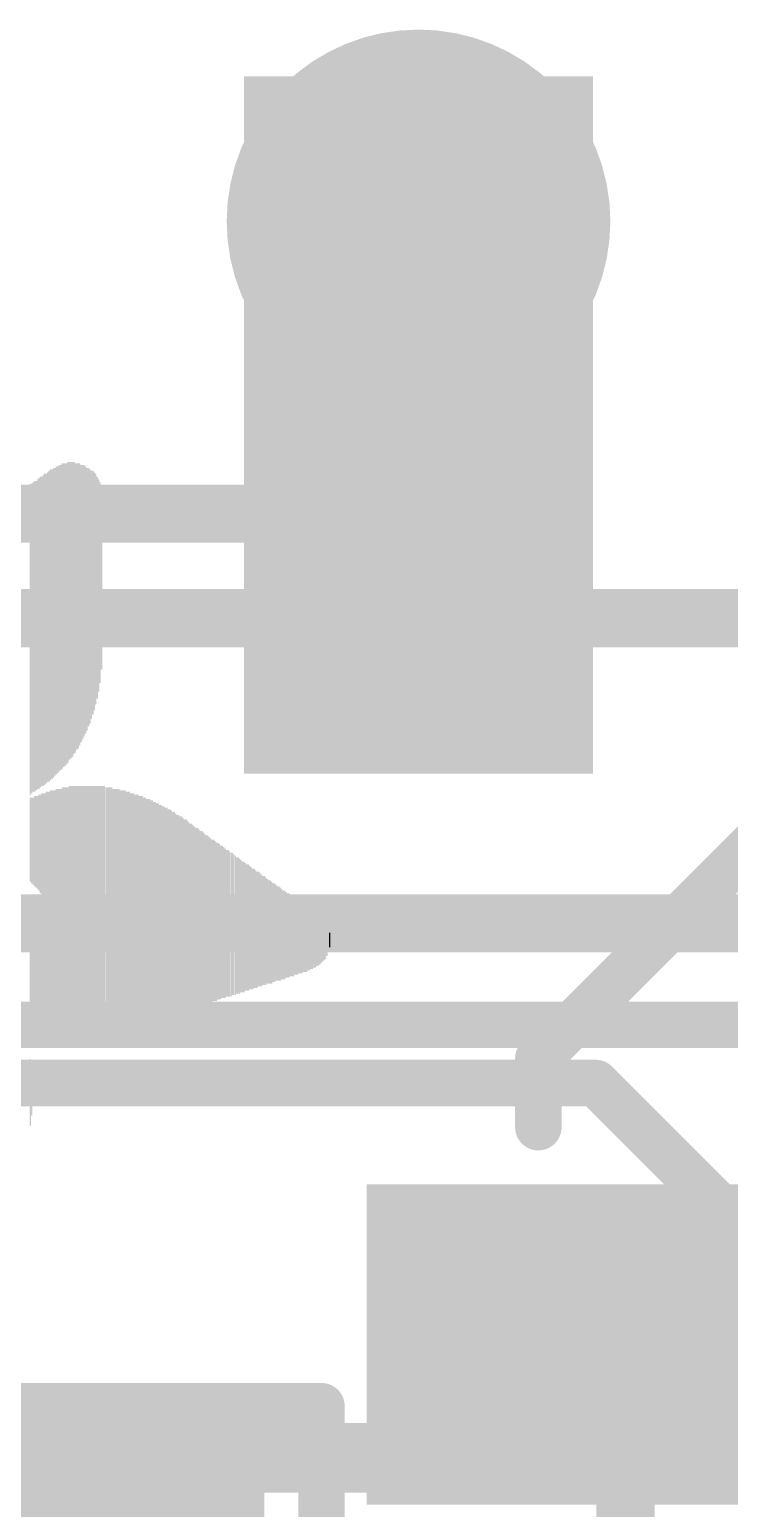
# Model space of a CAD drawing. Extents: x -0.1 to 65.1, y -0.2 to 30.7.
# Drawn here: x 42.23 to 45.29, y 19.6 to 26.07 of the extents above; entities that cross this region are included whole.
import ezdxf

# ---------------------------------------------------------------- set-up
doc = ezdxf.new("R2010")
doc.units = 0
for name, color, linetype in [('1', 12, 'CONTINUOUS'), ('16', 5, 'CONTINUOUS'), ('17', 110, 'CONTINUOUS'), ('21', 40, 'CONTINUOUS')]:
    doc.layers.add(name, color=color, linetype=linetype)

# ---------------------------------------------------------------- blocks, each defined once
blk = doc.blocks.new('RECT')
blk.add_solid([(-0.5, -0.5), (0.5, -0.5), (-0.5, 0.5), (0.5, 0.5)])
blk = doc.blocks.new('ROUNDP')
at = {"const_width": 0.5}
blk.add_lwpolyline([(0, -0.25, 1), (0, 0.25, 1), (0, -0.25)], format="xyb", dxfattribs=at)

msp = doc.modelspace()

# ---------------------------------------------------------------- linework, layer by layer
at = {"layer": '1'}
for points, const_width in [([(43.93, 25.23), (43.93, 24.372)], 0.254), ([(43.93, 24.372), (43.5102, 23.9522)], 0.254), ([(43.5102, 23.9522), (5.4621, 23.9522)], 0.254), ([(5.6515, 23.495), (46.101, 23.495)], 0.254), ([(35.0535, 22.1615), (58.355, 22.1615)], 0.254), ([(57.467, 21.717), (36.0073, 21.717)], 0.2032), ([(44.8343, 20.1508), (45.0035, 20.32)], 0.254), ([(44.8343, 18.5706), (44.8343, 20.1508)], 0.254)]:
    msp.add_lwpolyline(points, dxfattribs=dict(at, const_width=const_width))
at = {"layer": '1', "const_width": 0.127}
for points in [[(43.9935, 25.23, 1), (43.8665, 25.23)], [(43.9749, 24.3271, 1), (43.8851, 24.4169)], [(43.8665, 24.372, 1), (43.9935, 24.372)], [(43.4653, 23.9971, 1), (43.5551, 23.9073)], [(43.5102, 23.8887, 1), (43.5102, 24.0157)], [(45.0484, 20.2751, 1), (44.9586, 20.3649)], [(44.8978, 20.1508, 1), (44.7708, 20.1508)], [(44.7894, 20.1957, 1), (44.8792, 20.1059)]]:
    msp.add_lwpolyline(points, format="xyb", dxfattribs=at)
at = {"layer": '16'}
for points, const_width in [([(43.9296, 25.2296), (43.93, 25.23)], 0.4064), ([(43.9296, 24.3394), (43.9296, 25.2296)], 0.4064), ([(33.147, 21.463), (44.704, 21.463)], 0.2032), ([(44.704, 21.463), (46.4439, 19.7231)], 0.2032), ([(34.584, 19.8247), (45.6322, 19.8247)], 0.3048)]:
    msp.add_lwpolyline(points, dxfattribs=dict(at, const_width=const_width))
for points, const_width in [([(44.0312, 25.2296, 1), (43.828, 25.2296)], 0.2032), ([(44.0018, 25.1582, 1), (43.8582, 25.3018)], 0.2032), ([(43.8578, 25.3014, 1), (44.0014, 25.1578)], 0.2032), ([(43.828, 24.3394, 1), (44.0312, 24.3394)], 0.2032), ([(44.7399, 21.4989, 1), (44.6681, 21.4271)], 0.1016), ([(44.704, 21.4122, 1), (44.704, 21.5138)], 0.1016)]:
    msp.add_lwpolyline(points, format="xyb", dxfattribs=dict(at, const_width=const_width))
at = {"layer": '21', "const_width": 0.2032}
for points in [[(44.4535, 21.57), (45.8035, 22.92)], [(44.4535, 21.27), (44.4535, 21.57)], [(39.806, 20.05), (43.506, 20.05)], [(43.506, 20.05), (43.506, 18.05)]]:
    msp.add_lwpolyline(points, dxfattribs=at)
at = {"layer": '21', "const_width": 0.1016}
for points in [[(44.5043, 21.57, 1), (44.4027, 21.57)], [(44.4176, 21.6059, 1), (44.4894, 21.5341)], [(44.4027, 21.27, 1), (44.5043, 21.27)], [(43.5568, 20.05, 1), (43.4552, 20.05)], [(43.506, 19.9992, 1), (43.506, 20.1008)]]:
    msp.add_lwpolyline(points, format="xyb", dxfattribs=at)

# ---------------------------------------------------------------- block references
at = {"layer": '1', "xscale": 2.6, "yscale": 1.4, "rotation": 180}
msp.add_blockref('RECT', (45.0035, 20.32), dxfattribs=at)
at = {"layer": '1', "xscale": 1.3, "yscale": 1.5}
msp.add_blockref('RECT', (42.606, 19.05), dxfattribs=at)
at = {"layer": '16', "xscale": 3.048, "yscale": 1.524, "rotation": 90}
msp.add_blockref('RECT', (43.9296, 24.3394), dxfattribs=at)
at = {"layer": '17', "xscale": 1.6764, "yscale": 1.6764}
msp.add_blockref('ROUNDP', (43.93, 25.23), dxfattribs=at)
msp.add_blockref('ROUNDP', (43.93, 25.23), dxfattribs=at)
at = {"layer": '21', "rotation": 270}
for p, xscale, yscale in [((42.2783, 23.4347), 1.3589, 0.0064), ((42.2846, 23.4379), 1.3525, 0.0063), ((42.291, 23.4411), 1.3589, 0.0064), ((42.2974, 23.4474), 1.3589, 0.0063), ((42.3037, 23.4505), 1.3525, 0.0064), ((42.3101, 23.4569), 1.3526, 0.0063), ((42.3164, 23.4601), 1.3589, 0.0064), ((42.3227, 23.4665), 1.3589, 0.0063), ((42.3291, 23.4696), 1.3526, 0.0064), ((42.3355, 23.476), 1.3525, 0.0063), ((42.3418, 23.4791), 1.3462, 0.0064), ((42.3482, 23.4855), 1.3462, 0.0063), ((42.3545, 23.4886), 1.3399, 0.0064), ((42.3608, 23.495), 1.3398, 0.0063), ((42.3672, 23.4982), 1.3335, 0.0064), ((42.3736, 23.5046), 1.3335, 0.0063), ((42.3799, 23.5077), 1.3272, 0.0064), ((42.3863, 23.5109), 1.3208, 0.0063), ((42.3926, 23.5141), 1.3145, 0.0064), ((42.3989, 23.5204), 1.3144, 0.0063), ((42.4053, 23.5267), 1.3017, 0.0064), ((42.4117, 23.5299), 1.2954, 0.0063), ((42.418, 23.5331), 1.289, 0.0064), ((42.4244, 23.5395), 1.2763, 0.0063), ((42.4307, 23.5395), 1.2637, 0.0064), ((42.437, 23.5458), 1.251, 0.0063), ((42.4434, 23.549), 1.2446, 0.0064), ((42.4498, 23.5554), 1.2319, 0.0063), ((42.4561, 23.5585), 1.2128, 0.0064), ((42.4625, 23.5648), 1.2001, 0.0063), ((42.4688, 23.5712), 1.1874, 0.0064), ((42.4751, 23.5744), 1.1684, 0.0063), ((42.4815, 23.5776), 1.1493, 0.0064), ((42.4879, 23.5871), 1.1303, 0.0063), ((42.4942, 23.5903), 1.1113, 0.0064), ((42.5006, 23.5966), 1.0858, 0.0063), ((42.5069, 23.6061), 1.0668, 0.0064), ((42.5132, 23.6125), 1.0414, 0.0063), ((42.5196, 23.622), 1.0096, 0.0064), ((42.526, 23.6284), 0.9715, 0.0063), ((42.2339, 23.403), 1.3589, 0.0063), ((42.2402, 23.4061), 1.3526, 0.0064), ((42.2465, 23.4124), 1.3525, 0.0063), ((42.2529, 23.4156), 1.3589, 0.0064), ((42.2593, 23.4188), 1.3526, 0.0063), ((42.2656, 23.4252), 1.3525, 0.0064), ((42.272, 23.4284), 1.3589, 0.0063), ((42.5323, 23.6379), 0.9271, 0.0064), ((42.5387, 23.6506), 0.8763, 0.0063), ((42.545, 23.6665), 0.7937, 0.0064), ((42.4053, 22.2346), 1.0541, 0.0064), ((42.4117, 22.2314), 1.0605, 0.0063), ((42.418, 22.2314), 1.0605, 0.0064), ((42.4244, 22.2314), 1.0605, 0.0063), ((42.4307, 22.2314), 1.0605, 0.0064), ((42.437, 22.2314), 1.0605, 0.0063), ((42.4434, 22.2314), 1.0605, 0.0064), ((42.4498, 22.2314), 1.0605, 0.0063), ((42.4561, 22.2314), 1.0605, 0.0064), ((42.4625, 22.2314), 1.0605, 0.0063), ((42.4688, 22.2314), 1.0605, 0.0064), ((42.4751, 22.2282), 1.0668, 0.0063), ((42.4815, 22.2282), 1.0668, 0.0064), ((42.4879, 22.2282), 1.0668, 0.0063), ((42.4942, 22.2282), 1.0668, 0.0064), ((42.5006, 22.2282), 1.0668, 0.0063), ((42.5069, 22.2282), 1.0668, 0.0064), ((42.5132, 22.2282), 1.0668, 0.0063), ((42.5196, 22.2282), 1.0668, 0.0064), ((42.526, 22.2282), 1.0668, 0.0063), ((42.5323, 22.2282), 1.0668, 0.0064), ((42.5387, 22.2282), 1.0668, 0.0063), ((42.545, 22.2282), 1.0668, 0.0064), ((42.5513, 22.2282), 1.0668, 0.0063), ((42.5577, 22.2282), 1.0668, 0.0064), ((42.2339, 22.5267), 0.3683, 0.0063), ((42.2402, 22.5235), 0.3747, 0.0064), ((42.2465, 22.5203), 0.381, 0.0063), ((42.2529, 22.5203), 0.3937, 0.0064), ((42.2593, 22.5171), 0.4, 0.0063), ((42.2656, 22.5139), 0.4064, 0.0064), ((42.272, 22.514), 0.4191, 0.0063), ((42.2783, 22.5076), 0.4318, 0.0064), ((42.2846, 22.2345), 0.9906, 0.0063), ((42.291, 22.2314), 0.9969, 0.0064), ((42.2974, 22.2314), 0.9969, 0.0063), ((42.3037, 22.2346), 1.0033, 0.0064), ((42.3101, 22.2314), 1.0097, 0.0063), ((42.3164, 22.2314), 1.0097, 0.0064), ((42.3227, 22.2345), 1.016, 0.0063), ((42.3291, 22.2314), 1.0223, 0.0064), ((42.3355, 22.2314), 1.0223, 0.0063), ((42.3418, 22.2314), 1.0223, 0.0064), ((42.3482, 22.2346), 1.0287, 0.0063), ((42.3545, 22.2314), 1.0351, 0.0064), ((42.3608, 22.2314), 1.0351, 0.0063), ((42.3672, 22.2314), 1.0351, 0.0064), ((42.3736, 22.2345), 1.0414, 0.0063), ((42.3799, 22.2314), 1.0477, 0.0064), ((42.3863, 22.2314), 1.0477, 0.0063), ((42.3926, 22.2314), 1.0477, 0.0064), ((42.3989, 22.2314), 1.0477, 0.0063), ((42.5641, 22.2281), 1.0541, 0.0063), ((42.5704, 22.2281), 1.0541, 0.0064), ((42.5768, 22.2281), 1.0541, 0.0063), ((42.5831, 22.2281), 1.0541, 0.0064), ((42.5894, 22.2281), 1.0541, 0.0063), ((42.5958, 22.225), 1.0478, 0.0064), ((42.6022, 22.225), 1.0478, 0.0063), ((42.6085, 22.225), 1.0478, 0.0064), ((42.6149, 22.225), 1.0478, 0.0063), ((42.6212, 22.225), 1.0478, 0.0064), ((42.6275, 22.2218), 1.0414, 0.0063), ((42.6339, 22.225), 1.035, 0.0064), ((42.6403, 22.225), 1.035, 0.0063), ((42.6466, 22.225), 1.035, 0.0064), ((42.653, 22.2218), 1.0287, 0.0063), ((42.6593, 22.2218), 1.0287, 0.0064), ((42.6656, 22.2218), 1.0287, 0.0063), ((42.672, 22.2218), 1.016, 0.0064), ((42.6784, 22.2218), 1.016, 0.0063), ((42.6847, 22.2218), 1.016, 0.0064), ((42.6911, 22.2187), 1.0097, 0.0063), ((42.6974, 22.2187), 1.0097, 0.0064), ((42.7037, 22.2218), 1.0033, 0.0063), ((42.7101, 22.2187), 0.9969, 0.0064), ((42.7165, 22.2187), 0.9969, 0.0063), ((42.7228, 22.2187), 0.9969, 0.0064), ((42.7292, 22.2155), 0.9906, 0.0063), ((42.7355, 22.2187), 0.9843, 0.0064), ((42.7418, 22.2155), 0.9779, 0.0063), ((42.7482, 22.2155), 0.9779, 0.0064), ((42.7546, 22.2187), 0.9715, 0.0063), ((42.7609, 22.2155), 0.9652, 0.0064), ((42.7673, 22.2155), 0.9652, 0.0063), ((42.7736, 22.2123), 0.9588, 0.0064), ((42.7799, 22.2155), 0.9525, 0.0063), ((42.7863, 22.2123), 0.9462, 0.0064), ((42.7927, 22.2155), 0.9398, 0.0063), ((42.799, 22.2123), 0.9334, 0.0064), ((42.8054, 22.2123), 0.9334, 0.0063), ((42.8117, 22.2092), 0.9271, 0.0064), ((42.818, 22.2123), 0.9208, 0.0063), ((42.8244, 22.2091), 0.9144, 0.0064), ((42.8308, 22.2091), 0.9144, 0.0063), ((42.8371, 22.2092), 0.9017, 0.0064), ((42.8435, 22.2092), 0.9017, 0.0063), ((42.8498, 22.206), 0.8953, 0.0064), ((42.8561, 22.206), 0.8827, 0.0063), ((42.8625, 22.206), 0.8827, 0.0064), ((42.8689, 22.2028), 0.8763, 0.0063), ((42.8752, 22.2028), 0.8636, 0.0064), ((42.8816, 22.2028), 0.8636, 0.0063), ((42.8879, 22.1996), 0.8572, 0.0064), ((42.8942, 22.2028), 0.8509, 0.0063), ((42.9006, 22.1996), 0.8446, 0.0064), ((42.907, 22.1964), 0.8382, 0.0063), ((42.9133, 22.1996), 0.8318, 0.0064), ((42.9197, 22.1965), 0.8255, 0.0063), ((42.926, 22.1933), 0.8191, 0.0064), ((42.9323, 22.1933), 0.8065, 0.0063), ((42.9387, 22.1933), 0.8065, 0.0064), ((42.9451, 22.19), 0.8001, 0.0063), ((42.9514, 22.1869), 0.7938, 0.0064), ((42.9578, 22.1869), 0.781, 0.0063), ((42.9641, 22.1869), 0.781, 0.0064), ((42.9704, 22.1869), 0.7684, 0.0063), ((42.9768, 22.1837), 0.762, 0.0064), ((42.9832, 22.1837), 0.762, 0.0063), ((42.9895, 22.1806), 0.7557, 0.0064), ((42.9959, 22.1806), 0.7429, 0.0063), ((43.0022, 22.1774), 0.7366, 0.0064), ((43.0085, 22.1774), 0.7366, 0.0063), ((43.0149, 22.1774), 0.7239, 0.0064), ((43.0213, 22.1742), 0.7176, 0.0063), ((43.0276, 22.171), 0.7112, 0.0064), ((43.034, 22.1742), 0.7048, 0.0063), ((43.0403, 22.1711), 0.6985, 0.0064), ((43.0466, 22.1679), 0.6921, 0.0063), ((43.053, 22.171), 0.6858, 0.0064), ((43.0594, 22.1679), 0.6795, 0.0063), ((43.0657, 22.1647), 0.6731, 0.0064), ((43.0721, 22.1679), 0.6667, 0.0063), ((43.0784, 22.1647), 0.6604, 0.0064), ((43.0847, 22.1615), 0.654, 0.0063), ((43.0911, 22.1615), 0.6414, 0.0064), ((43.0975, 22.1615), 0.6414, 0.0063), ((43.1038, 22.1583), 0.635, 0.0064), ((43.1102, 22.1552), 0.6287, 0.0063), ((43.1165, 22.1584), 0.6223, 0.0064), ((43.1228, 22.1552), 0.6159, 0.0063), ((43.1292, 22.152), 0.6096, 0.0064), ((43.1356, 22.1519), 0.5969, 0.0063), ((43.1419, 22.1519), 0.5969, 0.0064), ((43.1483, 22.1488), 0.5906, 0.0063), ((43.1546, 22.1488), 0.5778, 0.0064), ((43.1609, 22.1456), 0.5715, 0.0063), ((43.1673, 22.1456), 0.5715, 0.0064), ((43.1737, 22.1456), 0.5588, 0.0063), ((43.18, 22.1425), 0.5525, 0.0064), ((43.1864, 22.1425), 0.5525, 0.0063), ((43.1927, 22.1425), 0.5397, 0.0064), ((43.199, 22.1393), 0.5334, 0.0063), ((43.2054, 22.1361), 0.527, 0.0064), ((43.2118, 22.1393), 0.5207, 0.0063), ((43.2181, 22.1361), 0.5144, 0.0064), ((43.2245, 22.1329), 0.508, 0.0063), ((43.2308, 22.1361), 0.5016, 0.0064), ((43.2371, 22.133), 0.4953, 0.0063), ((43.2435, 22.1298), 0.4889, 0.0064), ((43.2499, 22.1298), 0.4763, 0.0063), ((43.2562, 22.1298), 0.4763, 0.0064), ((43.2626, 22.1266), 0.4699, 0.0063), ((43.2689, 22.1266), 0.4572, 0.0064), ((43.2752, 22.1234), 0.4508, 0.0063), ((43.2816, 22.1234), 0.4508, 0.0064), ((43.288, 22.1203), 0.4445, 0.0063), ((43.2943, 22.1202), 0.4318, 0.0064), ((43.3007, 22.1202), 0.4318, 0.0063), ((43.307, 22.1203), 0.4191, 0.0064), ((43.3133, 22.1171), 0.4127, 0.0063), ((43.3197, 22.1171), 0.4127, 0.0064), ((43.3261, 22.1139), 0.4064, 0.0063), ((43.3324, 22.1138), 0.3937, 0.0064), ((43.3388, 22.1107), 0.3874, 0.0063), ((43.3451, 22.1107), 0.3874, 0.0064), ((42.272, 21.9932), 0.4953, 0.0063), ((42.2783, 21.9932), 0.508, 0.0064), ((43.3514, 22.1107), 0.3746, 0.0063), ((43.3578, 22.1075), 0.3683, 0.0064), ((43.3642, 22.1075), 0.3683, 0.0063), ((43.3705, 22.1075), 0.3556, 0.0064), ((43.3769, 22.1044), 0.3493, 0.0063), ((43.3832, 22.1012), 0.3429, 0.0064), ((43.3895, 22.1044), 0.3365, 0.0063), ((43.3959, 22.1012), 0.3302, 0.0064), ((43.4023, 22.098), 0.3238, 0.0063), ((43.4086, 22.098), 0.3112, 0.0064), ((43.415, 22.098), 0.3112, 0.0063), ((43.4213, 22.0948), 0.3048, 0.0064), ((43.4276, 22.0949), 0.2921, 0.0063), ((43.434, 22.0949), 0.2921, 0.0064), ((42.2339, 21.9837), 0.4508, 0.0063), ((42.2402, 21.9869), 0.4572, 0.0064), ((42.2465, 21.9869), 0.4699, 0.0063), ((42.2529, 21.9869), 0.4699, 0.0064), ((42.2593, 21.9869), 0.4826, 0.0063), ((42.2656, 21.9901), 0.4889, 0.0064), ((43.4404, 22.0917), 0.2857, 0.0063), ((43.4467, 22.0917), 0.2731, 0.0064), ((43.4531, 22.0885), 0.2667, 0.0063), ((43.4594, 22.0917), 0.2603, 0.0064), ((43.4657, 22.0885), 0.254, 0.0063), ((43.4721, 22.0885), 0.2413, 0.0064), ((43.4785, 22.0853), 0.235, 0.0063), ((43.4848, 22.0853), 0.2222, 0.0064), ((43.4912, 22.0853), 0.2222, 0.0063), ((43.4975, 22.0853), 0.2096, 0.0064), ((43.5038, 22.0853), 0.1968, 0.0063), ((43.5102, 22.0853), 0.1842, 0.0064), ((43.5166, 22.0853), 0.1714, 0.0063), ((43.5229, 22.0821), 0.1524, 0.0064), ((43.5293, 22.0853), 0.1334, 0.0063), ((43.5356, 22.0885), 0.1016, 0.0064), ((43.5419, 22.0885), 0.0635, 0.0063), ((42.2339, 21.4217), 0.2921, 0.0063), ((42.2402, 21.4249), 0.2096, 0.0064), ((42.2465, 21.4281), 0.0889, 0.0063)]:
    msp.add_blockref('RECT', p, dxfattribs=dict(at, xscale=xscale, yscale=yscale))

doc.saveas('drawing.dxf')
